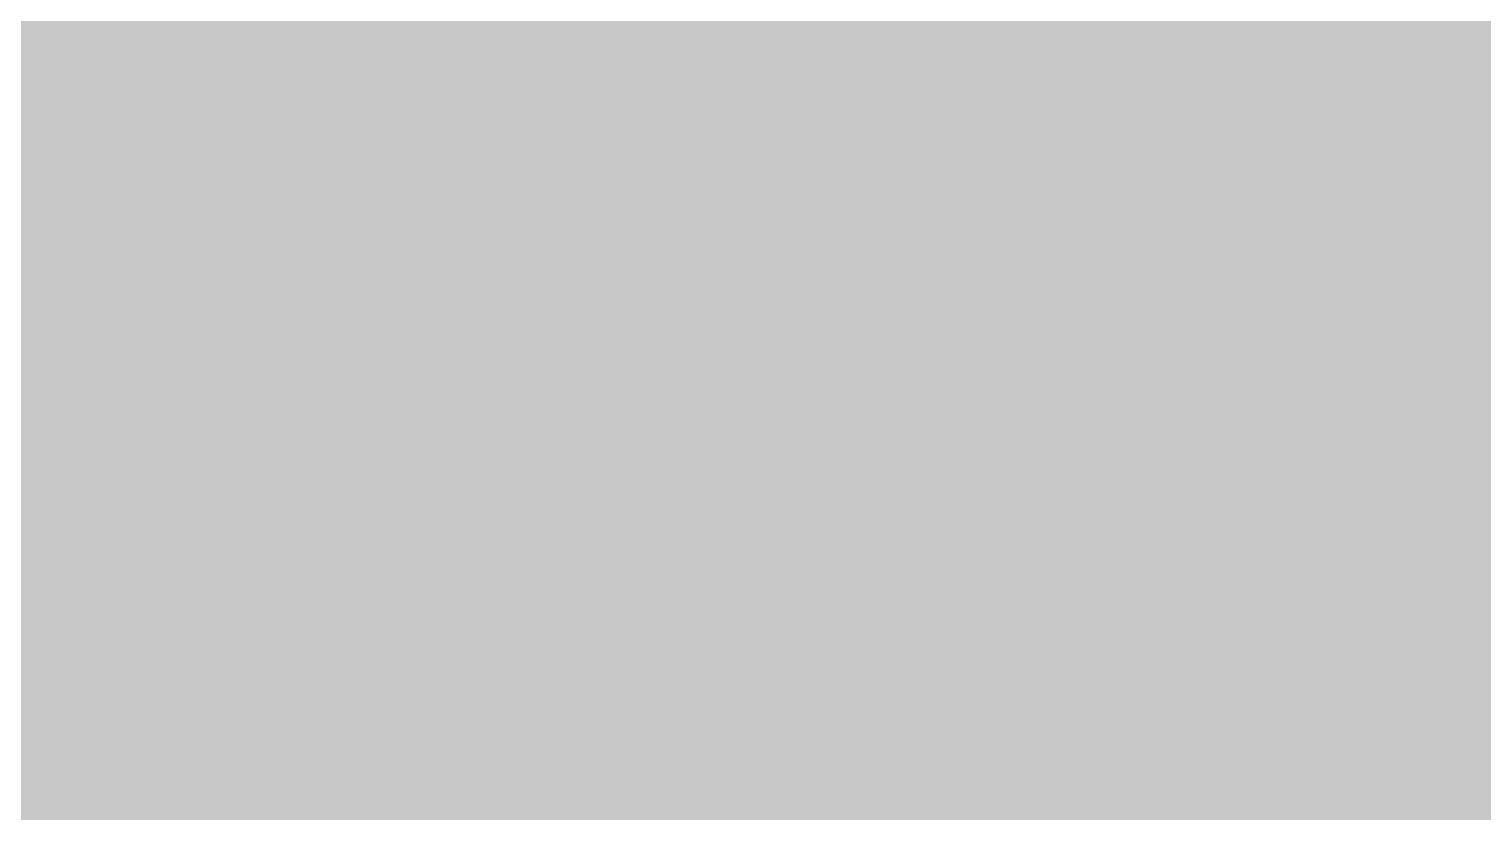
# Model space of a CAD drawing. Header units: inches. Extents: x 0 to 432, y 0 to 280.
# Drawn here: x 337.657 to 338.398, y 172.552 to 172.951 of the extents above; entities that cross this region are included whole.
import ezdxf

# ---------------------------------------------------------------- set-up
doc = ezdxf.new("R2010")
doc.units = ezdxf.units.IN
doc.layers.add('Sheet', color=255, linetype='Continuous')

msp = doc.modelspace()

# ---------------------------------------------------------------- linework, layer by layer
at = {"layer": 'Sheet'}
for points in [[(340.37044, 182.86775, 0.29972, 0.29972, 0), (335.28291, 182.86775, 0.29972, 0.29972, 0), (335.28291, 172.71592, 0.29972, 0.29972, 0), (337.82106, 172.71592, 0.29972, 0.29972, 0)], [(338.14675, 173.10896, 0.29972, 0.29972, 0), (338.16921, 173.0865, 0.29972, 0.29972, 0), (338.18044, 173.07527, 0.29972, 0.29972, 0), (338.2029, 173.05281, 0.29972, 0.29972, 0), (338.21413, 173.04158, 0.29972, 0.29972, 0), (338.23659, 173.01912, 0.29972, 0.29972, 0), (338.24783, 172.99666, 0.29972, 0.29972, 0), (338.25906, 172.9742, 0.29972, 0.29972, 0), (338.27029, 172.96297, 0.29972, 0.29972, 0), (338.28152, 172.94051, 0.29972, 0.29972, 0), (338.29275, 172.91805, 0.29972, 0.29972, 0), (338.30398, 172.89559, 0.29972, 0.29972, 0), (338.31521, 172.86191, 0.29972, 0.29972, 0), (338.32644, 172.83945, 0.29972, 0.29972, 0), (338.32644, 172.81699, 0.29972, 0.29972, 0), (338.32644, 172.79453, 0.29972, 0.29972, 0), (338.33767, 172.77207, 0.29972, 0.29972, 0), (338.33767, 172.73838, 0.29972, 0.29972, 0), (338.33767, 172.71592, 0.29972, 0.29972, 0)], [(338.14675, 173.10896, 0.29972, 0.29972, 0), (338.16921, 173.0865, 0.29972, 0.29972, 0), (338.18044, 173.07527, 0.29972, 0.29972, 0), (338.2029, 173.05281, 0.29972, 0.29972, 0), (338.21413, 173.04158, 0.29972, 0.29972, 0), (338.23659, 173.01912, 0.29972, 0.29972, 0), (338.24783, 172.99666, 0.29972, 0.29972, 0), (338.25906, 172.9742, 0.29972, 0.29972, 0), (338.27029, 172.96297, 0.29972, 0.29972, 0), (338.28152, 172.94051, 0.29972, 0.29972, 0), (338.29275, 172.91805, 0.29972, 0.29972, 0), (338.30398, 172.89559, 0.29972, 0.29972, 0), (338.31521, 172.86191, 0.29972, 0.29972, 0), (338.32644, 172.83945, 0.29972, 0.29972, 0), (338.32644, 172.81699, 0.29972, 0.29972, 0), (338.32644, 172.79453, 0.29972, 0.29972, 0), (338.33767, 172.77207, 0.29972, 0.29972, 0), (338.33767, 172.73838, 0.29972, 0.29972, 0), (338.33767, 172.71592, 0.29972, 0.29972, 0)], [(338.14675, 173.10896, 0.29972, 0.29972, 0), (338.16921, 173.0865, 0.29972, 0.29972, 0), (338.18044, 173.07527, 0.29972, 0.29972, 0), (338.2029, 173.05281, 0.29972, 0.29972, 0), (338.21413, 173.04158, 0.29972, 0.29972, 0), (338.23659, 173.01912, 0.29972, 0.29972, 0), (338.24783, 172.99666, 0.29972, 0.29972, 0), (338.25906, 172.9742, 0.29972, 0.29972, 0), (338.27029, 172.96297, 0.29972, 0.29972, 0), (338.28152, 172.94051, 0.29972, 0.29972, 0), (338.29275, 172.91805, 0.29972, 0.29972, 0), (338.30398, 172.89559, 0.29972, 0.29972, 0), (338.31521, 172.86191, 0.29972, 0.29972, 0), (338.32644, 172.83945, 0.29972, 0.29972, 0), (338.32644, 172.81699, 0.29972, 0.29972, 0), (338.32644, 172.79453, 0.29972, 0.29972, 0), (338.33767, 172.77207, 0.29972, 0.29972, 0), (338.33767, 172.73838, 0.29972, 0.29972, 0), (338.33767, 172.71592, 0.29972, 0.29972, 0)], [(338.14675, 173.10896, 0.29972, 0.29972, 0), (338.16921, 173.0865, 0.29972, 0.29972, 0), (338.18044, 173.07527, 0.29972, 0.29972, 0), (338.2029, 173.05281, 0.29972, 0.29972, 0), (338.21413, 173.04158, 0.29972, 0.29972, 0), (338.23659, 173.01912, 0.29972, 0.29972, 0), (338.24783, 172.99666, 0.29972, 0.29972, 0), (338.25906, 172.9742, 0.29972, 0.29972, 0), (338.27029, 172.96297, 0.29972, 0.29972, 0), (338.28152, 172.94051, 0.29972, 0.29972, 0), (338.29275, 172.91805, 0.29972, 0.29972, 0), (338.30398, 172.89559, 0.29972, 0.29972, 0), (338.31521, 172.86191, 0.29972, 0.29972, 0), (338.32644, 172.83945, 0.29972, 0.29972, 0), (338.32644, 172.81699, 0.29972, 0.29972, 0), (338.32644, 172.79453, 0.29972, 0.29972, 0), (338.33767, 172.77207, 0.29972, 0.29972, 0), (338.33767, 172.73838, 0.29972, 0.29972, 0), (338.33767, 172.71592, 0.29972, 0.29972, 0)], [(338.14675, 173.10896, 0.29972, 0.29972, 0), (338.16921, 173.0865, 0.29972, 0.29972, 0), (338.18044, 173.07527, 0.29972, 0.29972, 0), (338.2029, 173.05281, 0.29972, 0.29972, 0), (338.21413, 173.04158, 0.29972, 0.29972, 0), (338.23659, 173.01912, 0.29972, 0.29972, 0), (338.24783, 172.99666, 0.29972, 0.29972, 0), (338.25906, 172.9742, 0.29972, 0.29972, 0), (338.27029, 172.96297, 0.29972, 0.29972, 0), (338.28152, 172.94051, 0.29972, 0.29972, 0), (338.29275, 172.91805, 0.29972, 0.29972, 0), (338.30398, 172.89559, 0.29972, 0.29972, 0), (338.31521, 172.86191, 0.29972, 0.29972, 0), (338.32644, 172.83945, 0.29972, 0.29972, 0), (338.32644, 172.81699, 0.29972, 0.29972, 0), (338.32644, 172.79453, 0.29972, 0.29972, 0), (338.33767, 172.77207, 0.29972, 0.29972, 0), (338.33767, 172.73838, 0.29972, 0.29972, 0), (338.33767, 172.71592, 0.29972, 0.29972, 0)], [(338.14675, 173.10896, 0.29972, 0.29972, 0), (338.16921, 173.0865, 0.29972, 0.29972, 0), (338.18044, 173.07527, 0.29972, 0.29972, 0), (338.2029, 173.05281, 0.29972, 0.29972, 0), (338.21413, 173.04158, 0.29972, 0.29972, 0), (338.23659, 173.01912, 0.29972, 0.29972, 0), (338.24783, 172.99666, 0.29972, 0.29972, 0), (338.25906, 172.9742, 0.29972, 0.29972, 0), (338.27029, 172.96297, 0.29972, 0.29972, 0), (338.28152, 172.94051, 0.29972, 0.29972, 0), (338.29275, 172.91805, 0.29972, 0.29972, 0), (338.30398, 172.89559, 0.29972, 0.29972, 0), (338.31521, 172.86191, 0.29972, 0.29972, 0), (338.32644, 172.83945, 0.29972, 0.29972, 0), (338.32644, 172.81699, 0.29972, 0.29972, 0), (338.32644, 172.79453, 0.29972, 0.29972, 0), (338.33767, 172.77207, 0.29972, 0.29972, 0), (338.33767, 172.73838, 0.29972, 0.29972, 0), (338.33767, 172.71592, 0.29972, 0.29972, 0)], [(338.14675, 173.10896, 0.29972, 0.29972, 0), (338.16921, 173.0865, 0.29972, 0.29972, 0), (338.18044, 173.07527, 0.29972, 0.29972, 0), (338.2029, 173.05281, 0.29972, 0.29972, 0), (338.21413, 173.04158, 0.29972, 0.29972, 0), (338.23659, 173.01912, 0.29972, 0.29972, 0), (338.24783, 172.99666, 0.29972, 0.29972, 0), (338.25906, 172.9742, 0.29972, 0.29972, 0), (338.27029, 172.96297, 0.29972, 0.29972, 0), (338.28152, 172.94051, 0.29972, 0.29972, 0), (338.29275, 172.91805, 0.29972, 0.29972, 0), (338.30398, 172.89559, 0.29972, 0.29972, 0), (338.31521, 172.86191, 0.29972, 0.29972, 0), (338.32644, 172.83945, 0.29972, 0.29972, 0), (338.32644, 172.81699, 0.29972, 0.29972, 0), (338.32644, 172.79453, 0.29972, 0.29972, 0), (338.33767, 172.77207, 0.29972, 0.29972, 0), (338.33767, 172.73838, 0.29972, 0.29972, 0), (338.33767, 172.71592, 0.29972, 0.29972, 0)], [(338.23659, 173.01912, 0.09906, 0.09906, 0), (338.24783, 172.99666, 0.09906, 0.09906, 0), (338.25906, 172.9742, 0.09906, 0.09906, 0), (338.27029, 172.96297, 0.09906, 0.09906, 0), (338.28152, 172.94051, 0.09906, 0.09906, 0), (338.29275, 172.91805, 0.09906, 0.09906, 0), (338.30398, 172.89559, 0.09906, 0.09906, 0), (338.31521, 172.86191, 0.09906, 0.09906, 0), (338.32644, 172.83945, 0.09906, 0.09906, 0), (338.32644, 172.81699, 0.09906, 0.09906, 0), (338.32644, 172.79453, 0.09906, 0.09906, 0), (338.33767, 172.77207, 0.09906, 0.09906, 0), (338.33767, 172.73838, 0.09906, 0.09906, 0), (338.33767, 172.71592, 0.09906, 0.09906, 0)], [(338.23659, 173.01912, 0.09906, 0.09906, 0), (338.24783, 172.99666, 0.09906, 0.09906, 0), (338.25906, 172.9742, 0.09906, 0.09906, 0), (338.27029, 172.96297, 0.09906, 0.09906, 0), (338.28152, 172.94051, 0.09906, 0.09906, 0), (338.29275, 172.91805, 0.09906, 0.09906, 0), (338.30398, 172.89559, 0.09906, 0.09906, 0), (338.31521, 172.86191, 0.09906, 0.09906, 0), (338.32644, 172.83945, 0.09906, 0.09906, 0), (338.32644, 172.81699, 0.09906, 0.09906, 0), (338.32644, 172.79453, 0.09906, 0.09906, 0), (338.33767, 172.77207, 0.09906, 0.09906, 0), (338.33767, 172.73838, 0.09906, 0.09906, 0), (338.33767, 172.71592, 0.09906, 0.09906, 0)], [(338.23659, 173.01912, 0.09906, 0.09906, 0), (338.24783, 172.99666, 0.09906, 0.09906, 0), (338.25906, 172.9742, 0.09906, 0.09906, 0), (338.27029, 172.96297, 0.09906, 0.09906, 0), (338.28152, 172.94051, 0.09906, 0.09906, 0), (338.29275, 172.91805, 0.09906, 0.09906, 0), (338.30398, 172.89559, 0.09906, 0.09906, 0), (338.31521, 172.86191, 0.09906, 0.09906, 0), (338.32644, 172.83945, 0.09906, 0.09906, 0), (338.32644, 172.81699, 0.09906, 0.09906, 0), (338.32644, 172.79453, 0.09906, 0.09906, 0), (338.33767, 172.77207, 0.09906, 0.09906, 0), (338.33767, 172.73838, 0.09906, 0.09906, 0), (338.33767, 172.71592, 0.09906, 0.09906, 0)], [(338.23659, 173.01912, 0.09906, 0.09906, 0), (338.24783, 172.99666, 0.09906, 0.09906, 0), (338.25906, 172.9742, 0.09906, 0.09906, 0), (338.27029, 172.96297, 0.09906, 0.09906, 0), (338.28152, 172.94051, 0.09906, 0.09906, 0), (338.29275, 172.91805, 0.09906, 0.09906, 0), (338.30398, 172.89559, 0.09906, 0.09906, 0), (338.31521, 172.86191, 0.09906, 0.09906, 0), (338.32644, 172.83945, 0.09906, 0.09906, 0), (338.32644, 172.81699, 0.09906, 0.09906, 0), (338.32644, 172.79453, 0.09906, 0.09906, 0), (338.33767, 172.77207, 0.09906, 0.09906, 0), (338.33767, 172.73838, 0.09906, 0.09906, 0), (338.33767, 172.71592, 0.09906, 0.09906, 0)], [(338.23659, 173.01912, 0.09906, 0.09906, 0), (338.24783, 172.99666, 0.09906, 0.09906, 0), (338.25906, 172.9742, 0.09906, 0.09906, 0), (338.27029, 172.96297, 0.09906, 0.09906, 0), (338.28152, 172.94051, 0.09906, 0.09906, 0), (338.29275, 172.91805, 0.09906, 0.09906, 0), (338.30398, 172.89559, 0.09906, 0.09906, 0), (338.31521, 172.86191, 0.09906, 0.09906, 0), (338.32644, 172.83945, 0.09906, 0.09906, 0), (338.32644, 172.81699, 0.09906, 0.09906, 0), (338.32644, 172.79453, 0.09906, 0.09906, 0), (338.33767, 172.77207, 0.09906, 0.09906, 0), (338.33767, 172.73838, 0.09906, 0.09906, 0), (338.33767, 172.71592, 0.09906, 0.09906, 0)], [(338.23659, 173.01912, 0.09906, 0.09906, 0), (338.24783, 172.99666, 0.09906, 0.09906, 0), (338.25906, 172.9742, 0.09906, 0.09906, 0), (338.27029, 172.96297, 0.09906, 0.09906, 0), (338.28152, 172.94051, 0.09906, 0.09906, 0), (338.29275, 172.91805, 0.09906, 0.09906, 0), (338.30398, 172.89559, 0.09906, 0.09906, 0), (338.31521, 172.86191, 0.09906, 0.09906, 0), (338.32644, 172.83945, 0.09906, 0.09906, 0), (338.32644, 172.81699, 0.09906, 0.09906, 0), (338.32644, 172.79453, 0.09906, 0.09906, 0), (338.33767, 172.77207, 0.09906, 0.09906, 0), (338.33767, 172.73838, 0.09906, 0.09906, 0), (338.33767, 172.71592, 0.09906, 0.09906, 0)], [(338.23659, 173.01912, 0.09906, 0.09906, 0), (338.24783, 172.99666, 0.09906, 0.09906, 0), (338.25906, 172.9742, 0.09906, 0.09906, 0), (338.27029, 172.96297, 0.09906, 0.09906, 0), (338.28152, 172.94051, 0.09906, 0.09906, 0), (338.29275, 172.91805, 0.09906, 0.09906, 0), (338.30398, 172.89559, 0.09906, 0.09906, 0), (338.31521, 172.86191, 0.09906, 0.09906, 0), (338.32644, 172.83945, 0.09906, 0.09906, 0), (338.32644, 172.81699, 0.09906, 0.09906, 0), (338.32644, 172.79453, 0.09906, 0.09906, 0), (338.33767, 172.77207, 0.09906, 0.09906, 0), (338.33767, 172.73838, 0.09906, 0.09906, 0), (338.33767, 172.71592, 0.09906, 0.09906, 0)], [(342.90859, 172.71592, 0.29972, 0.29972, 0), (337.82106, 172.71592, 0.29972, 0.29972, 0)], [(337.82106, 172.71592, 0.29972, 0.29972, 0), (337.82106, 132.0749, 0.29972, 0.29972, 0)], [(338.33767, 172.71592, 0.29972, 0.29972, 0), (338.33767, 172.69346, 0.29972, 0.29972, 0), (338.33767, 172.65977, 0.29972, 0.29972, 0), (338.32644, 172.63731, 0.29972, 0.29972, 0), (338.32644, 172.61485, 0.29972, 0.29972, 0), (338.32644, 172.59239, 0.29972, 0.29972, 0), (338.31521, 172.5587, 0.29972, 0.29972, 0), (338.30398, 172.53624, 0.29972, 0.29972, 0), (338.29275, 172.51378, 0.29972, 0.29972, 0), (338.28152, 172.49132, 0.29972, 0.29972, 0), (338.27029, 172.46886, 0.29972, 0.29972, 0), (338.25906, 172.4464, 0.29972, 0.29972, 0), (338.24783, 172.42394, 0.29972, 0.29972, 0), (338.23659, 172.41271, 0.29972, 0.29972, 0), (338.21413, 172.39025, 0.29972, 0.29972, 0)], [(338.33767, 172.71592, 0.29972, 0.29972, 0), (338.33767, 172.69346, 0.29972, 0.29972, 0), (338.33767, 172.65977, 0.29972, 0.29972, 0), (338.32644, 172.63731, 0.29972, 0.29972, 0), (338.32644, 172.61485, 0.29972, 0.29972, 0), (338.32644, 172.59239, 0.29972, 0.29972, 0), (338.31521, 172.5587, 0.29972, 0.29972, 0), (338.30398, 172.53624, 0.29972, 0.29972, 0), (338.29275, 172.51378, 0.29972, 0.29972, 0), (338.28152, 172.49132, 0.29972, 0.29972, 0), (338.27029, 172.46886, 0.29972, 0.29972, 0), (338.25906, 172.4464, 0.29972, 0.29972, 0), (338.24783, 172.42394, 0.29972, 0.29972, 0), (338.23659, 172.41271, 0.29972, 0.29972, 0), (338.21413, 172.39025, 0.29972, 0.29972, 0)], [(338.33767, 172.71592, 0.29972, 0.29972, 0), (338.33767, 172.69346, 0.29972, 0.29972, 0), (338.33767, 172.65977, 0.29972, 0.29972, 0), (338.32644, 172.63731, 0.29972, 0.29972, 0), (338.32644, 172.61485, 0.29972, 0.29972, 0), (338.32644, 172.59239, 0.29972, 0.29972, 0), (338.31521, 172.5587, 0.29972, 0.29972, 0), (338.30398, 172.53624, 0.29972, 0.29972, 0), (338.29275, 172.51378, 0.29972, 0.29972, 0), (338.28152, 172.49132, 0.29972, 0.29972, 0), (338.27029, 172.46886, 0.29972, 0.29972, 0), (338.25906, 172.4464, 0.29972, 0.29972, 0), (338.24783, 172.42394, 0.29972, 0.29972, 0), (338.23659, 172.41271, 0.29972, 0.29972, 0), (338.21413, 172.39025, 0.29972, 0.29972, 0)], [(338.33767, 172.71592, 0.29972, 0.29972, 0), (338.33767, 172.69346, 0.29972, 0.29972, 0), (338.33767, 172.65977, 0.29972, 0.29972, 0), (338.32644, 172.63731, 0.29972, 0.29972, 0), (338.32644, 172.61485, 0.29972, 0.29972, 0), (338.32644, 172.59239, 0.29972, 0.29972, 0), (338.31521, 172.5587, 0.29972, 0.29972, 0), (338.30398, 172.53624, 0.29972, 0.29972, 0), (338.29275, 172.51378, 0.29972, 0.29972, 0), (338.28152, 172.49132, 0.29972, 0.29972, 0), (338.27029, 172.46886, 0.29972, 0.29972, 0), (338.25906, 172.4464, 0.29972, 0.29972, 0), (338.24783, 172.42394, 0.29972, 0.29972, 0), (338.23659, 172.41271, 0.29972, 0.29972, 0), (338.21413, 172.39025, 0.29972, 0.29972, 0)], [(338.33767, 172.71592, 0.29972, 0.29972, 0), (338.33767, 172.69346, 0.29972, 0.29972, 0), (338.33767, 172.65977, 0.29972, 0.29972, 0), (338.32644, 172.63731, 0.29972, 0.29972, 0), (338.32644, 172.61485, 0.29972, 0.29972, 0), (338.32644, 172.59239, 0.29972, 0.29972, 0), (338.31521, 172.5587, 0.29972, 0.29972, 0), (338.30398, 172.53624, 0.29972, 0.29972, 0), (338.29275, 172.51378, 0.29972, 0.29972, 0), (338.28152, 172.49132, 0.29972, 0.29972, 0), (338.27029, 172.46886, 0.29972, 0.29972, 0), (338.25906, 172.4464, 0.29972, 0.29972, 0), (338.24783, 172.42394, 0.29972, 0.29972, 0), (338.23659, 172.41271, 0.29972, 0.29972, 0), (338.21413, 172.39025, 0.29972, 0.29972, 0)], [(338.33767, 172.71592, 0.29972, 0.29972, 0), (338.33767, 172.69346, 0.29972, 0.29972, 0), (338.33767, 172.65977, 0.29972, 0.29972, 0), (338.32644, 172.63731, 0.29972, 0.29972, 0), (338.32644, 172.61485, 0.29972, 0.29972, 0), (338.32644, 172.59239, 0.29972, 0.29972, 0), (338.31521, 172.5587, 0.29972, 0.29972, 0), (338.30398, 172.53624, 0.29972, 0.29972, 0), (338.29275, 172.51378, 0.29972, 0.29972, 0), (338.28152, 172.49132, 0.29972, 0.29972, 0), (338.27029, 172.46886, 0.29972, 0.29972, 0), (338.25906, 172.4464, 0.29972, 0.29972, 0), (338.24783, 172.42394, 0.29972, 0.29972, 0), (338.23659, 172.41271, 0.29972, 0.29972, 0), (338.21413, 172.39025, 0.29972, 0.29972, 0)], [(338.33767, 172.71592, 0.29972, 0.29972, 0), (338.33767, 172.69346, 0.29972, 0.29972, 0), (338.33767, 172.65977, 0.29972, 0.29972, 0), (338.32644, 172.63731, 0.29972, 0.29972, 0), (338.32644, 172.61485, 0.29972, 0.29972, 0), (338.32644, 172.59239, 0.29972, 0.29972, 0), (338.31521, 172.5587, 0.29972, 0.29972, 0), (338.30398, 172.53624, 0.29972, 0.29972, 0), (338.29275, 172.51378, 0.29972, 0.29972, 0), (338.28152, 172.49132, 0.29972, 0.29972, 0), (338.27029, 172.46886, 0.29972, 0.29972, 0), (338.25906, 172.4464, 0.29972, 0.29972, 0), (338.24783, 172.42394, 0.29972, 0.29972, 0), (338.23659, 172.41271, 0.29972, 0.29972, 0), (338.21413, 172.39025, 0.29972, 0.29972, 0)], [(338.33767, 172.71592, 0.29972, 0.29972, 0), (338.33767, 172.71592, 0.29972, 0.29972, 0), (338.33767, 172.71592, 0.29972, 0.29972, 0), (338.33767, 172.71592, 0.29972, 0.29972, 0), (338.33767, 172.71592, 0.29972, 0.29972, 0), (338.33767, 172.71592, 0.29972, 0.29972, 0), (338.33767, 172.71592, 0.29972, 0.29972, 0), (338.33767, 172.71592, 0.29972, 0.29972, 0), (338.33767, 172.71592, 0.29972, 0.29972, 0), (338.33767, 172.71592, 0.29972, 0.29972, 0), (338.33767, 172.71592, 0.29972, 0.29972, 0), (338.33767, 172.71592, 0.29972, 0.29972, 0), (338.33767, 172.71592, 0.29972, 0.29972, 0), (338.33767, 172.71592, 0.29972, 0.29972, 0), (338.33767, 172.71592, 0.29972, 0.29972, 0), (338.33767, 172.71592, 0.29972, 0.29972, 0), (338.33767, 172.71592, 0.29972, 0.29972, 0), (338.33767, 172.71592, 0.29972, 0.29972, 0), (338.33767, 172.71592, 0.29972, 0.29972, 0), (338.33767, 172.71592, 0.29972, 0.29972, 0), (338.33767, 172.71592, 0.29972, 0.29972, 0), (338.33767, 172.71592, 0.29972, 0.29972, 0), (338.33767, 172.71592, 0.29972, 0.29972, 0), (338.33767, 172.71592, 0.29972, 0.29972, 0), (338.33767, 172.71592, 0.29972, 0.29972, 0), (338.33767, 172.71592, 0.29972, 0.29972, 0), (338.33767, 172.71592, 0.29972, 0.29972, 0), (338.33767, 172.71592, 0.29972, 0.29972, 0), (338.33767, 172.71592, 0.29972, 0.29972, 0), (338.33767, 172.71592, 0.29972, 0.29972, 0), (338.33767, 172.71592, 0.29972, 0.29972, 0), (338.33767, 172.71592, 0.29972, 0.29972, 0), (338.33767, 172.71592, 0.29972, 0.29972, 0)], [(338.33767, 172.71592, 0.29972, 0.29972, 0), (338.33767, 172.71592, 0.29972, 0.29972, 0)], [(338.33767, 172.71592, 0.29972, 0.29972, 0), (338.33767, 172.71592, 0.29972, 0.29972, 0), (338.33767, 172.71592, 0.29972, 0.29972, 0), (338.33767, 172.71592, 0.29972, 0.29972, 0), (338.33767, 172.71592, 0.29972, 0.29972, 0), (338.33767, 172.71592, 0.29972, 0.29972, 0), (338.33767, 172.71592, 0.29972, 0.29972, 0), (338.33767, 172.71592, 0.29972, 0.29972, 0), (338.33767, 172.71592, 0.29972, 0.29972, 0), (338.33767, 172.71592, 0.29972, 0.29972, 0), (338.33767, 172.71592, 0.29972, 0.29972, 0), (338.33767, 172.71592, 0.29972, 0.29972, 0), (338.33767, 172.71592, 0.29972, 0.29972, 0), (338.33767, 172.71592, 0.29972, 0.29972, 0), (338.33767, 172.71592, 0.29972, 0.29972, 0), (338.33767, 172.71592, 0.29972, 0.29972, 0), (338.33767, 172.71592, 0.29972, 0.29972, 0), (338.33767, 172.71592, 0.29972, 0.29972, 0), (338.33767, 172.71592, 0.29972, 0.29972, 0), (338.33767, 172.71592, 0.29972, 0.29972, 0), (338.33767, 172.71592, 0.29972, 0.29972, 0), (338.33767, 172.71592, 0.29972, 0.29972, 0), (338.33767, 172.71592, 0.29972, 0.29972, 0), (338.33767, 172.71592, 0.29972, 0.29972, 0), (338.33767, 172.71592, 0.29972, 0.29972, 0), (338.33767, 172.71592, 0.29972, 0.29972, 0), (338.33767, 172.71592, 0.29972, 0.29972, 0), (338.33767, 172.71592, 0.29972, 0.29972, 0), (338.33767, 172.71592, 0.29972, 0.29972, 0), (338.33767, 172.71592, 0.29972, 0.29972, 0), (338.33767, 172.71592, 0.29972, 0.29972, 0), (338.33767, 172.71592, 0.29972, 0.29972, 0), (338.33767, 172.71592, 0.29972, 0.29972, 0)], [(338.33767, 172.71592, 0.29972, 0.29972, 0), (338.33767, 172.71592, 0.29972, 0.29972, 0)], [(338.33767, 172.71592, 0.29972, 0.29972, 0), (338.33767, 172.71592, 0.29972, 0.29972, 0), (338.33767, 172.71592, 0.29972, 0.29972, 0), (338.33767, 172.71592, 0.29972, 0.29972, 0), (338.33767, 172.71592, 0.29972, 0.29972, 0), (338.33767, 172.71592, 0.29972, 0.29972, 0), (338.33767, 172.71592, 0.29972, 0.29972, 0), (338.33767, 172.71592, 0.29972, 0.29972, 0), (338.33767, 172.71592, 0.29972, 0.29972, 0), (338.33767, 172.71592, 0.29972, 0.29972, 0), (338.33767, 172.71592, 0.29972, 0.29972, 0), (338.33767, 172.71592, 0.29972, 0.29972, 0), (338.33767, 172.71592, 0.29972, 0.29972, 0), (338.33767, 172.71592, 0.29972, 0.29972, 0), (338.33767, 172.71592, 0.29972, 0.29972, 0), (338.33767, 172.71592, 0.29972, 0.29972, 0), (338.33767, 172.71592, 0.29972, 0.29972, 0), (338.33767, 172.71592, 0.29972, 0.29972, 0), (338.33767, 172.71592, 0.29972, 0.29972, 0), (338.33767, 172.71592, 0.29972, 0.29972, 0), (338.33767, 172.71592, 0.29972, 0.29972, 0), (338.33767, 172.71592, 0.29972, 0.29972, 0), (338.33767, 172.71592, 0.29972, 0.29972, 0), (338.33767, 172.71592, 0.29972, 0.29972, 0), (338.33767, 172.71592, 0.29972, 0.29972, 0), (338.33767, 172.71592, 0.29972, 0.29972, 0), (338.33767, 172.71592, 0.29972, 0.29972, 0), (338.33767, 172.71592, 0.29972, 0.29972, 0), (338.33767, 172.71592, 0.29972, 0.29972, 0), (338.33767, 172.71592, 0.29972, 0.29972, 0), (338.33767, 172.71592, 0.29972, 0.29972, 0), (338.33767, 172.71592, 0.29972, 0.29972, 0), (338.33767, 172.71592, 0.29972, 0.29972, 0)], [(338.33767, 172.71592, 0.29972, 0.29972, 0), (338.33767, 172.71592, 0.29972, 0.29972, 0)], [(338.33767, 172.71592, 0.29972, 0.29972, 0), (338.33767, 172.71592, 0.29972, 0.29972, 0), (338.33767, 172.71592, 0.29972, 0.29972, 0), (338.33767, 172.71592, 0.29972, 0.29972, 0), (338.33767, 172.71592, 0.29972, 0.29972, 0), (338.33767, 172.71592, 0.29972, 0.29972, 0), (338.33767, 172.71592, 0.29972, 0.29972, 0), (338.33767, 172.71592, 0.29972, 0.29972, 0), (338.33767, 172.71592, 0.29972, 0.29972, 0), (338.33767, 172.71592, 0.29972, 0.29972, 0), (338.33767, 172.71592, 0.29972, 0.29972, 0), (338.33767, 172.71592, 0.29972, 0.29972, 0), (338.33767, 172.71592, 0.29972, 0.29972, 0), (338.33767, 172.71592, 0.29972, 0.29972, 0), (338.33767, 172.71592, 0.29972, 0.29972, 0), (338.33767, 172.71592, 0.29972, 0.29972, 0), (338.33767, 172.71592, 0.29972, 0.29972, 0), (338.33767, 172.71592, 0.29972, 0.29972, 0), (338.33767, 172.71592, 0.29972, 0.29972, 0), (338.33767, 172.71592, 0.29972, 0.29972, 0), (338.33767, 172.71592, 0.29972, 0.29972, 0), (338.33767, 172.71592, 0.29972, 0.29972, 0), (338.33767, 172.71592, 0.29972, 0.29972, 0), (338.33767, 172.71592, 0.29972, 0.29972, 0), (338.33767, 172.71592, 0.29972, 0.29972, 0), (338.33767, 172.71592, 0.29972, 0.29972, 0), (338.33767, 172.71592, 0.29972, 0.29972, 0), (338.33767, 172.71592, 0.29972, 0.29972, 0), (338.33767, 172.71592, 0.29972, 0.29972, 0), (338.33767, 172.71592, 0.29972, 0.29972, 0), (338.33767, 172.71592, 0.29972, 0.29972, 0), (338.33767, 172.71592, 0.29972, 0.29972, 0), (338.33767, 172.71592, 0.29972, 0.29972, 0)], [(338.33767, 172.71592, 0.29972, 0.29972, 0), (338.33767, 172.71592, 0.29972, 0.29972, 0)], [(338.33767, 172.71592, 0.29972, 0.29972, 0), (338.33767, 172.71592, 0.29972, 0.29972, 0), (338.33767, 172.71592, 0.29972, 0.29972, 0), (338.33767, 172.71592, 0.29972, 0.29972, 0), (338.33767, 172.71592, 0.29972, 0.29972, 0), (338.33767, 172.71592, 0.29972, 0.29972, 0), (338.33767, 172.71592, 0.29972, 0.29972, 0), (338.33767, 172.71592, 0.29972, 0.29972, 0), (338.33767, 172.71592, 0.29972, 0.29972, 0), (338.33767, 172.71592, 0.29972, 0.29972, 0), (338.33767, 172.71592, 0.29972, 0.29972, 0), (338.33767, 172.71592, 0.29972, 0.29972, 0), (338.33767, 172.71592, 0.29972, 0.29972, 0), (338.33767, 172.71592, 0.29972, 0.29972, 0), (338.33767, 172.71592, 0.29972, 0.29972, 0), (338.33767, 172.71592, 0.29972, 0.29972, 0), (338.33767, 172.71592, 0.29972, 0.29972, 0), (338.33767, 172.71592, 0.29972, 0.29972, 0), (338.33767, 172.71592, 0.29972, 0.29972, 0), (338.33767, 172.71592, 0.29972, 0.29972, 0), (338.33767, 172.71592, 0.29972, 0.29972, 0), (338.33767, 172.71592, 0.29972, 0.29972, 0), (338.33767, 172.71592, 0.29972, 0.29972, 0), (338.33767, 172.71592, 0.29972, 0.29972, 0), (338.33767, 172.71592, 0.29972, 0.29972, 0), (338.33767, 172.71592, 0.29972, 0.29972, 0), (338.33767, 172.71592, 0.29972, 0.29972, 0), (338.33767, 172.71592, 0.29972, 0.29972, 0), (338.33767, 172.71592, 0.29972, 0.29972, 0), (338.33767, 172.71592, 0.29972, 0.29972, 0), (338.33767, 172.71592, 0.29972, 0.29972, 0), (338.33767, 172.71592, 0.29972, 0.29972, 0), (338.33767, 172.71592, 0.29972, 0.29972, 0)], [(338.33767, 172.71592, 0.29972, 0.29972, 0), (338.33767, 172.71592, 0.29972, 0.29972, 0)], [(338.33767, 172.71592, 0.29972, 0.29972, 0), (338.33767, 172.71592, 0.29972, 0.29972, 0), (338.33767, 172.71592, 0.29972, 0.29972, 0), (338.33767, 172.71592, 0.29972, 0.29972, 0), (338.33767, 172.71592, 0.29972, 0.29972, 0), (338.33767, 172.71592, 0.29972, 0.29972, 0), (338.33767, 172.71592, 0.29972, 0.29972, 0), (338.33767, 172.71592, 0.29972, 0.29972, 0), (338.33767, 172.71592, 0.29972, 0.29972, 0), (338.33767, 172.71592, 0.29972, 0.29972, 0), (338.33767, 172.71592, 0.29972, 0.29972, 0), (338.33767, 172.71592, 0.29972, 0.29972, 0), (338.33767, 172.71592, 0.29972, 0.29972, 0), (338.33767, 172.71592, 0.29972, 0.29972, 0), (338.33767, 172.71592, 0.29972, 0.29972, 0), (338.33767, 172.71592, 0.29972, 0.29972, 0), (338.33767, 172.71592, 0.29972, 0.29972, 0), (338.33767, 172.71592, 0.29972, 0.29972, 0), (338.33767, 172.71592, 0.29972, 0.29972, 0), (338.33767, 172.71592, 0.29972, 0.29972, 0), (338.33767, 172.71592, 0.29972, 0.29972, 0), (338.33767, 172.71592, 0.29972, 0.29972, 0), (338.33767, 172.71592, 0.29972, 0.29972, 0), (338.33767, 172.71592, 0.29972, 0.29972, 0), (338.33767, 172.71592, 0.29972, 0.29972, 0), (338.33767, 172.71592, 0.29972, 0.29972, 0), (338.33767, 172.71592, 0.29972, 0.29972, 0), (338.33767, 172.71592, 0.29972, 0.29972, 0), (338.33767, 172.71592, 0.29972, 0.29972, 0), (338.33767, 172.71592, 0.29972, 0.29972, 0), (338.33767, 172.71592, 0.29972, 0.29972, 0), (338.33767, 172.71592, 0.29972, 0.29972, 0), (338.33767, 172.71592, 0.29972, 0.29972, 0)], [(338.33767, 172.71592, 0.29972, 0.29972, 0), (338.33767, 172.71592, 0.29972, 0.29972, 0)], [(338.33767, 172.71592, 0.29972, 0.29972, 0), (338.33767, 172.71592, 0.29972, 0.29972, 0), (338.33767, 172.71592, 0.29972, 0.29972, 0), (338.33767, 172.71592, 0.29972, 0.29972, 0), (338.33767, 172.71592, 0.29972, 0.29972, 0), (338.33767, 172.71592, 0.29972, 0.29972, 0), (338.33767, 172.71592, 0.29972, 0.29972, 0), (338.33767, 172.71592, 0.29972, 0.29972, 0), (338.33767, 172.71592, 0.29972, 0.29972, 0), (338.33767, 172.71592, 0.29972, 0.29972, 0), (338.33767, 172.71592, 0.29972, 0.29972, 0), (338.33767, 172.71592, 0.29972, 0.29972, 0), (338.33767, 172.71592, 0.29972, 0.29972, 0), (338.33767, 172.71592, 0.29972, 0.29972, 0), (338.33767, 172.71592, 0.29972, 0.29972, 0), (338.33767, 172.71592, 0.29972, 0.29972, 0), (338.33767, 172.71592, 0.29972, 0.29972, 0), (338.33767, 172.71592, 0.29972, 0.29972, 0), (338.33767, 172.71592, 0.29972, 0.29972, 0), (338.33767, 172.71592, 0.29972, 0.29972, 0), (338.33767, 172.71592, 0.29972, 0.29972, 0), (338.33767, 172.71592, 0.29972, 0.29972, 0), (338.33767, 172.71592, 0.29972, 0.29972, 0), (338.33767, 172.71592, 0.29972, 0.29972, 0), (338.33767, 172.71592, 0.29972, 0.29972, 0), (338.33767, 172.71592, 0.29972, 0.29972, 0), (338.33767, 172.71592, 0.29972, 0.29972, 0), (338.33767, 172.71592, 0.29972, 0.29972, 0), (338.33767, 172.71592, 0.29972, 0.29972, 0), (338.33767, 172.71592, 0.29972, 0.29972, 0), (338.33767, 172.71592, 0.29972, 0.29972, 0), (338.33767, 172.71592, 0.29972, 0.29972, 0), (338.33767, 172.71592, 0.29972, 0.29972, 0)], [(338.33767, 172.71592, 0.29972, 0.29972, 0), (338.33767, 172.71592, 0.29972, 0.29972, 0)], [(338.33767, 172.71592, 0.09906, 0.09906, 0), (338.33767, 172.69346, 0.09906, 0.09906, 0), (338.33767, 172.65977, 0.09906, 0.09906, 0), (338.32644, 172.63731, 0.09906, 0.09906, 0), (338.32644, 172.61485, 0.09906, 0.09906, 0), (338.32644, 172.59239, 0.09906, 0.09906, 0), (338.31521, 172.5587, 0.09906, 0.09906, 0), (338.30398, 172.53624, 0.09906, 0.09906, 0), (338.29275, 172.51378, 0.09906, 0.09906, 0), (338.28152, 172.49132, 0.09906, 0.09906, 0)], [(338.33767, 172.71592, 0.09906, 0.09906, 0), (338.33767, 172.69346, 0.09906, 0.09906, 0), (338.33767, 172.65977, 0.09906, 0.09906, 0), (338.32644, 172.63731, 0.09906, 0.09906, 0), (338.32644, 172.61485, 0.09906, 0.09906, 0), (338.32644, 172.59239, 0.09906, 0.09906, 0), (338.31521, 172.5587, 0.09906, 0.09906, 0), (338.30398, 172.53624, 0.09906, 0.09906, 0), (338.29275, 172.51378, 0.09906, 0.09906, 0), (338.28152, 172.49132, 0.09906, 0.09906, 0)], [(338.33767, 172.71592, 0.09906, 0.09906, 0), (338.33767, 172.69346, 0.09906, 0.09906, 0), (338.33767, 172.65977, 0.09906, 0.09906, 0), (338.32644, 172.63731, 0.09906, 0.09906, 0), (338.32644, 172.61485, 0.09906, 0.09906, 0), (338.32644, 172.59239, 0.09906, 0.09906, 0), (338.31521, 172.5587, 0.09906, 0.09906, 0), (338.30398, 172.53624, 0.09906, 0.09906, 0), (338.29275, 172.51378, 0.09906, 0.09906, 0), (338.28152, 172.49132, 0.09906, 0.09906, 0)], [(338.33767, 172.71592, 0.09906, 0.09906, 0), (338.33767, 172.69346, 0.09906, 0.09906, 0), (338.33767, 172.65977, 0.09906, 0.09906, 0), (338.32644, 172.63731, 0.09906, 0.09906, 0), (338.32644, 172.61485, 0.09906, 0.09906, 0), (338.32644, 172.59239, 0.09906, 0.09906, 0), (338.31521, 172.5587, 0.09906, 0.09906, 0), (338.30398, 172.53624, 0.09906, 0.09906, 0), (338.29275, 172.51378, 0.09906, 0.09906, 0), (338.28152, 172.49132, 0.09906, 0.09906, 0)], [(338.33767, 172.71592, 0.09906, 0.09906, 0), (338.33767, 172.69346, 0.09906, 0.09906, 0), (338.33767, 172.65977, 0.09906, 0.09906, 0), (338.32644, 172.63731, 0.09906, 0.09906, 0), (338.32644, 172.61485, 0.09906, 0.09906, 0), (338.32644, 172.59239, 0.09906, 0.09906, 0), (338.31521, 172.5587, 0.09906, 0.09906, 0), (338.30398, 172.53624, 0.09906, 0.09906, 0), (338.29275, 172.51378, 0.09906, 0.09906, 0), (338.28152, 172.49132, 0.09906, 0.09906, 0)], [(338.33767, 172.71592, 0.09906, 0.09906, 0), (338.33767, 172.69346, 0.09906, 0.09906, 0), (338.33767, 172.65977, 0.09906, 0.09906, 0), (338.32644, 172.63731, 0.09906, 0.09906, 0), (338.32644, 172.61485, 0.09906, 0.09906, 0), (338.32644, 172.59239, 0.09906, 0.09906, 0), (338.31521, 172.5587, 0.09906, 0.09906, 0), (338.30398, 172.53624, 0.09906, 0.09906, 0), (338.29275, 172.51378, 0.09906, 0.09906, 0), (338.28152, 172.49132, 0.09906, 0.09906, 0)], [(338.33767, 172.71592, 0.09906, 0.09906, 0), (338.33767, 172.69346, 0.09906, 0.09906, 0), (338.33767, 172.65977, 0.09906, 0.09906, 0), (338.32644, 172.63731, 0.09906, 0.09906, 0), (338.32644, 172.61485, 0.09906, 0.09906, 0), (338.32644, 172.59239, 0.09906, 0.09906, 0), (338.31521, 172.5587, 0.09906, 0.09906, 0), (338.30398, 172.53624, 0.09906, 0.09906, 0), (338.29275, 172.51378, 0.09906, 0.09906, 0), (338.28152, 172.49132, 0.09906, 0.09906, 0)], [(338.33767, 172.71592, 0.09906, 0.09906, 0), (338.33767, 172.71592, 0.09906, 0.09906, 0), (338.33767, 172.71592, 0.09906, 0.09906, 0), (338.33767, 172.71592, 0.09906, 0.09906, 0), (338.33767, 172.71592, 0.09906, 0.09906, 0), (338.33767, 172.71592, 0.09906, 0.09906, 0), (338.33767, 172.71592, 0.09906, 0.09906, 0), (338.33767, 172.71592, 0.09906, 0.09906, 0), (338.33767, 172.71592, 0.09906, 0.09906, 0), (338.33767, 172.71592, 0.09906, 0.09906, 0), (338.33767, 172.71592, 0.09906, 0.09906, 0), (338.33767, 172.71592, 0.09906, 0.09906, 0), (338.33767, 172.71592, 0.09906, 0.09906, 0), (338.33767, 172.71592, 0.09906, 0.09906, 0), (338.33767, 172.71592, 0.09906, 0.09906, 0), (338.33767, 172.71592, 0.09906, 0.09906, 0), (338.33767, 172.71592, 0.09906, 0.09906, 0), (338.33767, 172.71592, 0.09906, 0.09906, 0), (338.33767, 172.71592, 0.09906, 0.09906, 0), (338.33767, 172.71592, 0.09906, 0.09906, 0), (338.33767, 172.71592, 0.09906, 0.09906, 0), (338.33767, 172.71592, 0.09906, 0.09906, 0), (338.33767, 172.71592, 0.09906, 0.09906, 0), (338.33767, 172.71592, 0.09906, 0.09906, 0), (338.33767, 172.71592, 0.09906, 0.09906, 0), (338.33767, 172.71592, 0.09906, 0.09906, 0), (338.33767, 172.71592, 0.09906, 0.09906, 0), (338.33767, 172.71592, 0.09906, 0.09906, 0), (338.33767, 172.71592, 0.09906, 0.09906, 0), (338.33767, 172.71592, 0.09906, 0.09906, 0), (338.33767, 172.71592, 0.09906, 0.09906, 0), (338.33767, 172.71592, 0.09906, 0.09906, 0), (338.33767, 172.71592, 0.09906, 0.09906, 0)], [(338.33767, 172.71592, 0.09906, 0.09906, 0), (338.33767, 172.71592, 0.09906, 0.09906, 0)], [(338.33767, 172.71592, 0.09906, 0.09906, 0), (338.33767, 172.71592, 0.09906, 0.09906, 0), (338.33767, 172.71592, 0.09906, 0.09906, 0), (338.33767, 172.71592, 0.09906, 0.09906, 0), (338.33767, 172.71592, 0.09906, 0.09906, 0), (338.33767, 172.71592, 0.09906, 0.09906, 0), (338.33767, 172.71592, 0.09906, 0.09906, 0), (338.33767, 172.71592, 0.09906, 0.09906, 0), (338.33767, 172.71592, 0.09906, 0.09906, 0), (338.33767, 172.71592, 0.09906, 0.09906, 0), (338.33767, 172.71592, 0.09906, 0.09906, 0), (338.33767, 172.71592, 0.09906, 0.09906, 0), (338.33767, 172.71592, 0.09906, 0.09906, 0), (338.33767, 172.71592, 0.09906, 0.09906, 0), (338.33767, 172.71592, 0.09906, 0.09906, 0), (338.33767, 172.71592, 0.09906, 0.09906, 0), (338.33767, 172.71592, 0.09906, 0.09906, 0), (338.33767, 172.71592, 0.09906, 0.09906, 0), (338.33767, 172.71592, 0.09906, 0.09906, 0), (338.33767, 172.71592, 0.09906, 0.09906, 0), (338.33767, 172.71592, 0.09906, 0.09906, 0), (338.33767, 172.71592, 0.09906, 0.09906, 0), (338.33767, 172.71592, 0.09906, 0.09906, 0), (338.33767, 172.71592, 0.09906, 0.09906, 0), (338.33767, 172.71592, 0.09906, 0.09906, 0), (338.33767, 172.71592, 0.09906, 0.09906, 0), (338.33767, 172.71592, 0.09906, 0.09906, 0), (338.33767, 172.71592, 0.09906, 0.09906, 0), (338.33767, 172.71592, 0.09906, 0.09906, 0), (338.33767, 172.71592, 0.09906, 0.09906, 0), (338.33767, 172.71592, 0.09906, 0.09906, 0), (338.33767, 172.71592, 0.09906, 0.09906, 0), (338.33767, 172.71592, 0.09906, 0.09906, 0)], [(338.33767, 172.71592, 0.09906, 0.09906, 0), (338.33767, 172.71592, 0.09906, 0.09906, 0)], [(338.33767, 172.71592, 0.09906, 0.09906, 0), (338.33767, 172.71592, 0.09906, 0.09906, 0), (338.33767, 172.71592, 0.09906, 0.09906, 0), (338.33767, 172.71592, 0.09906, 0.09906, 0), (338.33767, 172.71592, 0.09906, 0.09906, 0), (338.33767, 172.71592, 0.09906, 0.09906, 0), (338.33767, 172.71592, 0.09906, 0.09906, 0), (338.33767, 172.71592, 0.09906, 0.09906, 0), (338.33767, 172.71592, 0.09906, 0.09906, 0), (338.33767, 172.71592, 0.09906, 0.09906, 0), (338.33767, 172.71592, 0.09906, 0.09906, 0), (338.33767, 172.71592, 0.09906, 0.09906, 0), (338.33767, 172.71592, 0.09906, 0.09906, 0), (338.33767, 172.71592, 0.09906, 0.09906, 0), (338.33767, 172.71592, 0.09906, 0.09906, 0), (338.33767, 172.71592, 0.09906, 0.09906, 0), (338.33767, 172.71592, 0.09906, 0.09906, 0), (338.33767, 172.71592, 0.09906, 0.09906, 0), (338.33767, 172.71592, 0.09906, 0.09906, 0), (338.33767, 172.71592, 0.09906, 0.09906, 0), (338.33767, 172.71592, 0.09906, 0.09906, 0), (338.33767, 172.71592, 0.09906, 0.09906, 0), (338.33767, 172.71592, 0.09906, 0.09906, 0), (338.33767, 172.71592, 0.09906, 0.09906, 0), (338.33767, 172.71592, 0.09906, 0.09906, 0), (338.33767, 172.71592, 0.09906, 0.09906, 0), (338.33767, 172.71592, 0.09906, 0.09906, 0), (338.33767, 172.71592, 0.09906, 0.09906, 0), (338.33767, 172.71592, 0.09906, 0.09906, 0), (338.33767, 172.71592, 0.09906, 0.09906, 0), (338.33767, 172.71592, 0.09906, 0.09906, 0), (338.33767, 172.71592, 0.09906, 0.09906, 0), (338.33767, 172.71592, 0.09906, 0.09906, 0)], [(338.33767, 172.71592, 0.09906, 0.09906, 0), (338.33767, 172.71592, 0.09906, 0.09906, 0)], [(338.33767, 172.71592, 0.09906, 0.09906, 0), (338.33767, 172.71592, 0.09906, 0.09906, 0), (338.33767, 172.71592, 0.09906, 0.09906, 0), (338.33767, 172.71592, 0.09906, 0.09906, 0), (338.33767, 172.71592, 0.09906, 0.09906, 0), (338.33767, 172.71592, 0.09906, 0.09906, 0), (338.33767, 172.71592, 0.09906, 0.09906, 0), (338.33767, 172.71592, 0.09906, 0.09906, 0), (338.33767, 172.71592, 0.09906, 0.09906, 0), (338.33767, 172.71592, 0.09906, 0.09906, 0), (338.33767, 172.71592, 0.09906, 0.09906, 0), (338.33767, 172.71592, 0.09906, 0.09906, 0), (338.33767, 172.71592, 0.09906, 0.09906, 0), (338.33767, 172.71592, 0.09906, 0.09906, 0), (338.33767, 172.71592, 0.09906, 0.09906, 0), (338.33767, 172.71592, 0.09906, 0.09906, 0), (338.33767, 172.71592, 0.09906, 0.09906, 0), (338.33767, 172.71592, 0.09906, 0.09906, 0), (338.33767, 172.71592, 0.09906, 0.09906, 0), (338.33767, 172.71592, 0.09906, 0.09906, 0), (338.33767, 172.71592, 0.09906, 0.09906, 0), (338.33767, 172.71592, 0.09906, 0.09906, 0), (338.33767, 172.71592, 0.09906, 0.09906, 0), (338.33767, 172.71592, 0.09906, 0.09906, 0), (338.33767, 172.71592, 0.09906, 0.09906, 0), (338.33767, 172.71592, 0.09906, 0.09906, 0), (338.33767, 172.71592, 0.09906, 0.09906, 0), (338.33767, 172.71592, 0.09906, 0.09906, 0), (338.33767, 172.71592, 0.09906, 0.09906, 0), (338.33767, 172.71592, 0.09906, 0.09906, 0), (338.33767, 172.71592, 0.09906, 0.09906, 0), (338.33767, 172.71592, 0.09906, 0.09906, 0), (338.33767, 172.71592, 0.09906, 0.09906, 0)], [(338.33767, 172.71592, 0.09906, 0.09906, 0), (338.33767, 172.71592, 0.09906, 0.09906, 0)], [(338.33767, 172.71592, 0.09906, 0.09906, 0), (338.33767, 172.71592, 0.09906, 0.09906, 0), (338.33767, 172.71592, 0.09906, 0.09906, 0), (338.33767, 172.71592, 0.09906, 0.09906, 0), (338.33767, 172.71592, 0.09906, 0.09906, 0), (338.33767, 172.71592, 0.09906, 0.09906, 0), (338.33767, 172.71592, 0.09906, 0.09906, 0), (338.33767, 172.71592, 0.09906, 0.09906, 0), (338.33767, 172.71592, 0.09906, 0.09906, 0), (338.33767, 172.71592, 0.09906, 0.09906, 0), (338.33767, 172.71592, 0.09906, 0.09906, 0), (338.33767, 172.71592, 0.09906, 0.09906, 0), (338.33767, 172.71592, 0.09906, 0.09906, 0), (338.33767, 172.71592, 0.09906, 0.09906, 0), (338.33767, 172.71592, 0.09906, 0.09906, 0), (338.33767, 172.71592, 0.09906, 0.09906, 0), (338.33767, 172.71592, 0.09906, 0.09906, 0), (338.33767, 172.71592, 0.09906, 0.09906, 0), (338.33767, 172.71592, 0.09906, 0.09906, 0), (338.33767, 172.71592, 0.09906, 0.09906, 0), (338.33767, 172.71592, 0.09906, 0.09906, 0), (338.33767, 172.71592, 0.09906, 0.09906, 0), (338.33767, 172.71592, 0.09906, 0.09906, 0), (338.33767, 172.71592, 0.09906, 0.09906, 0), (338.33767, 172.71592, 0.09906, 0.09906, 0), (338.33767, 172.71592, 0.09906, 0.09906, 0), (338.33767, 172.71592, 0.09906, 0.09906, 0), (338.33767, 172.71592, 0.09906, 0.09906, 0), (338.33767, 172.71592, 0.09906, 0.09906, 0), (338.33767, 172.71592, 0.09906, 0.09906, 0), (338.33767, 172.71592, 0.09906, 0.09906, 0), (338.33767, 172.71592, 0.09906, 0.09906, 0), (338.33767, 172.71592, 0.09906, 0.09906, 0)], [(338.33767, 172.71592, 0.09906, 0.09906, 0), (338.33767, 172.71592, 0.09906, 0.09906, 0)], [(338.33767, 172.71592, 0.09906, 0.09906, 0), (338.33767, 172.71592, 0.09906, 0.09906, 0), (338.33767, 172.71592, 0.09906, 0.09906, 0), (338.33767, 172.71592, 0.09906, 0.09906, 0), (338.33767, 172.71592, 0.09906, 0.09906, 0), (338.33767, 172.71592, 0.09906, 0.09906, 0), (338.33767, 172.71592, 0.09906, 0.09906, 0), (338.33767, 172.71592, 0.09906, 0.09906, 0), (338.33767, 172.71592, 0.09906, 0.09906, 0), (338.33767, 172.71592, 0.09906, 0.09906, 0), (338.33767, 172.71592, 0.09906, 0.09906, 0), (338.33767, 172.71592, 0.09906, 0.09906, 0), (338.33767, 172.71592, 0.09906, 0.09906, 0), (338.33767, 172.71592, 0.09906, 0.09906, 0), (338.33767, 172.71592, 0.09906, 0.09906, 0), (338.33767, 172.71592, 0.09906, 0.09906, 0), (338.33767, 172.71592, 0.09906, 0.09906, 0), (338.33767, 172.71592, 0.09906, 0.09906, 0), (338.33767, 172.71592, 0.09906, 0.09906, 0), (338.33767, 172.71592, 0.09906, 0.09906, 0), (338.33767, 172.71592, 0.09906, 0.09906, 0), (338.33767, 172.71592, 0.09906, 0.09906, 0), (338.33767, 172.71592, 0.09906, 0.09906, 0), (338.33767, 172.71592, 0.09906, 0.09906, 0), (338.33767, 172.71592, 0.09906, 0.09906, 0), (338.33767, 172.71592, 0.09906, 0.09906, 0), (338.33767, 172.71592, 0.09906, 0.09906, 0), (338.33767, 172.71592, 0.09906, 0.09906, 0), (338.33767, 172.71592, 0.09906, 0.09906, 0), (338.33767, 172.71592, 0.09906, 0.09906, 0), (338.33767, 172.71592, 0.09906, 0.09906, 0), (338.33767, 172.71592, 0.09906, 0.09906, 0), (338.33767, 172.71592, 0.09906, 0.09906, 0)], [(338.33767, 172.71592, 0.09906, 0.09906, 0), (338.33767, 172.71592, 0.09906, 0.09906, 0)], [(338.33767, 172.71592, 0.09906, 0.09906, 0), (338.33767, 172.71592, 0.09906, 0.09906, 0), (338.33767, 172.71592, 0.09906, 0.09906, 0), (338.33767, 172.71592, 0.09906, 0.09906, 0), (338.33767, 172.71592, 0.09906, 0.09906, 0), (338.33767, 172.71592, 0.09906, 0.09906, 0), (338.33767, 172.71592, 0.09906, 0.09906, 0), (338.33767, 172.71592, 0.09906, 0.09906, 0), (338.33767, 172.71592, 0.09906, 0.09906, 0), (338.33767, 172.71592, 0.09906, 0.09906, 0), (338.33767, 172.71592, 0.09906, 0.09906, 0), (338.33767, 172.71592, 0.09906, 0.09906, 0), (338.33767, 172.71592, 0.09906, 0.09906, 0), (338.33767, 172.71592, 0.09906, 0.09906, 0), (338.33767, 172.71592, 0.09906, 0.09906, 0), (338.33767, 172.71592, 0.09906, 0.09906, 0), (338.33767, 172.71592, 0.09906, 0.09906, 0), (338.33767, 172.71592, 0.09906, 0.09906, 0), (338.33767, 172.71592, 0.09906, 0.09906, 0), (338.33767, 172.71592, 0.09906, 0.09906, 0), (338.33767, 172.71592, 0.09906, 0.09906, 0), (338.33767, 172.71592, 0.09906, 0.09906, 0), (338.33767, 172.71592, 0.09906, 0.09906, 0), (338.33767, 172.71592, 0.09906, 0.09906, 0), (338.33767, 172.71592, 0.09906, 0.09906, 0), (338.33767, 172.71592, 0.09906, 0.09906, 0), (338.33767, 172.71592, 0.09906, 0.09906, 0), (338.33767, 172.71592, 0.09906, 0.09906, 0), (338.33767, 172.71592, 0.09906, 0.09906, 0), (338.33767, 172.71592, 0.09906, 0.09906, 0), (338.33767, 172.71592, 0.09906, 0.09906, 0), (338.33767, 172.71592, 0.09906, 0.09906, 0), (338.33767, 172.71592, 0.09906, 0.09906, 0)], [(338.33767, 172.71592, 0.09906, 0.09906, 0), (338.33767, 172.71592, 0.09906, 0.09906, 0)]]:
    msp.add_lwpolyline(points, format="xyseb", dxfattribs=at)
msp.add_lwpolyline([(337.566, 172.72, 0.508, 0.508, 1), (338.074, 172.72, 0.508, 0.508, 1)], format="xyseb", close=True, dxfattribs=at)

doc.saveas('drawing.dxf')
